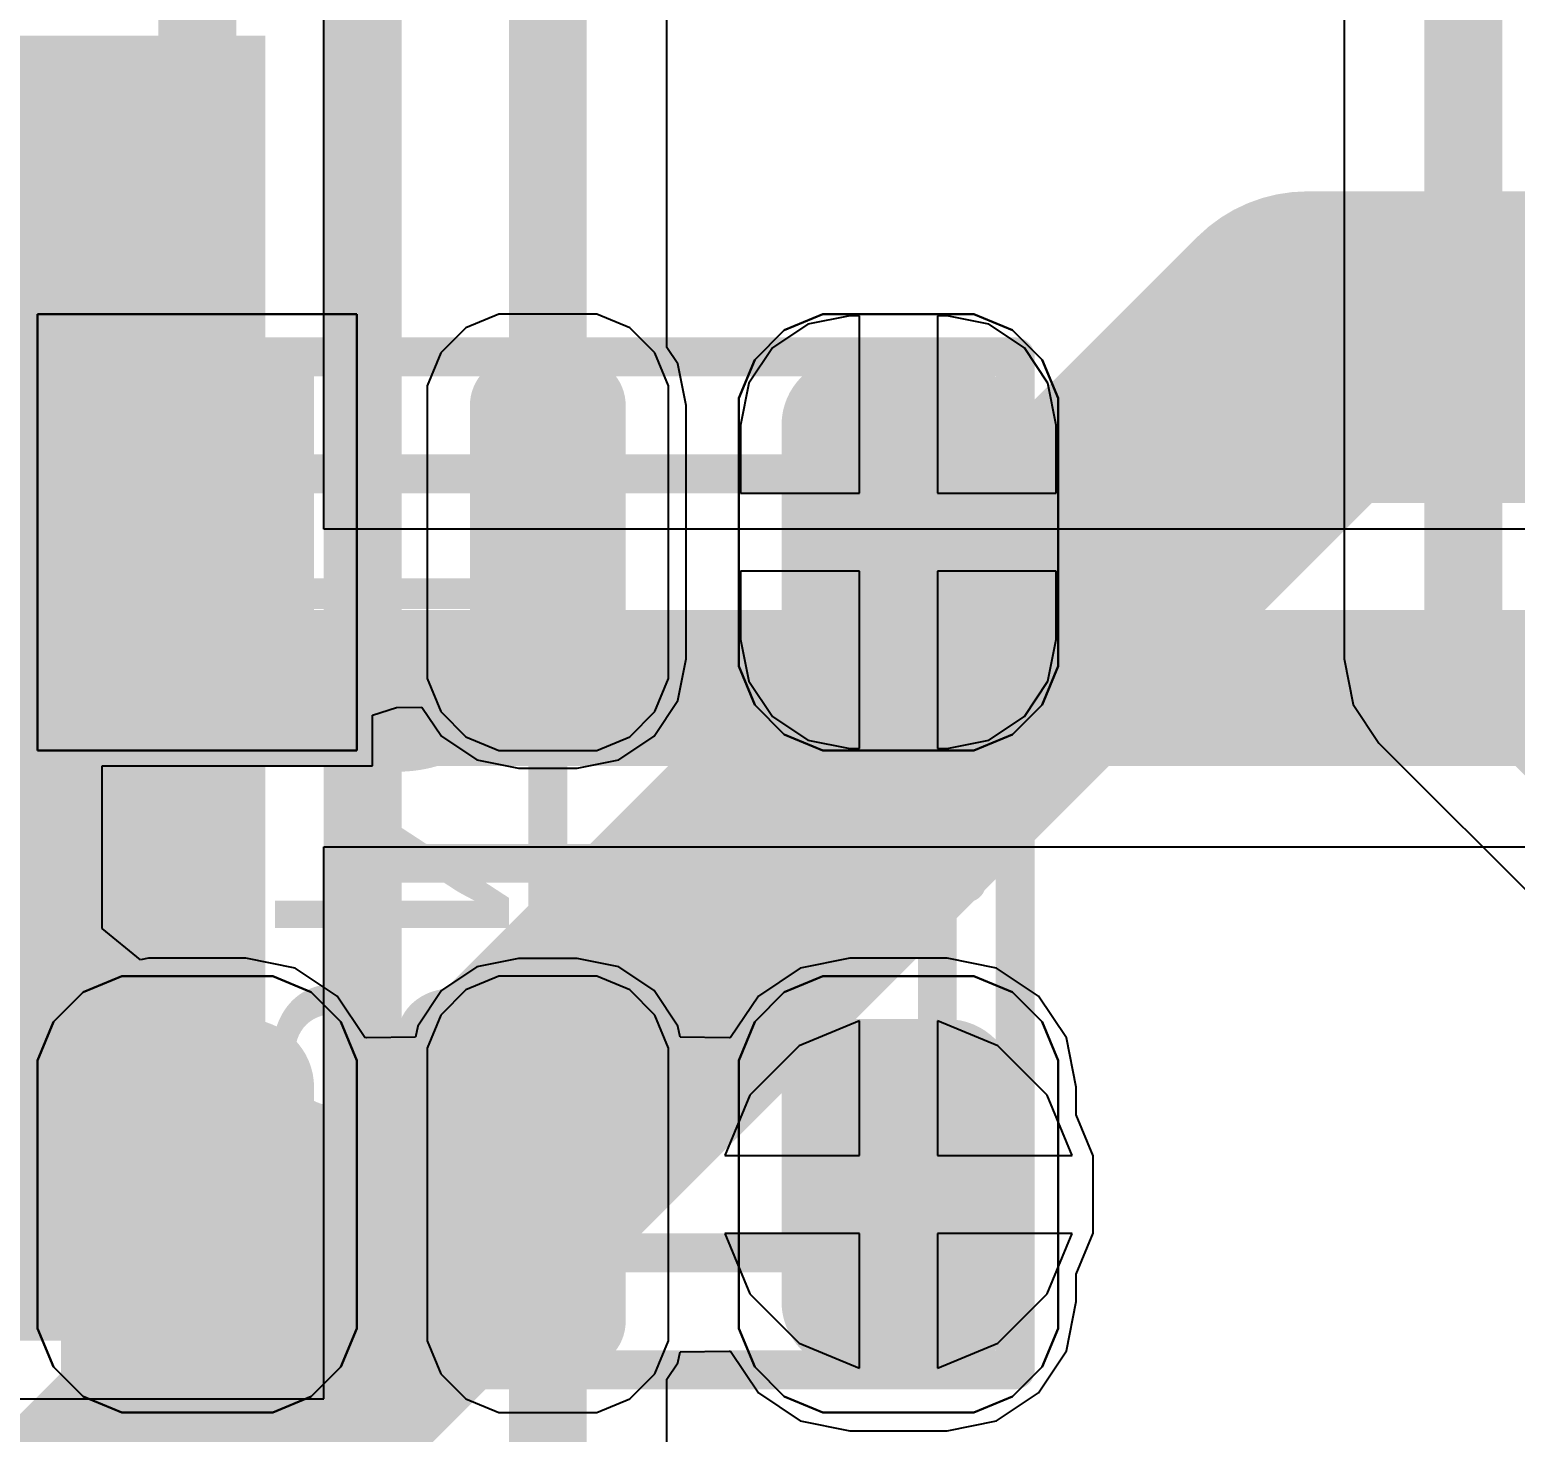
# Model space of a CAD drawing. Header units: inches. Extents: x -5 to 179, y -47 to 8.
# Drawn here: x 97.42 to 101.234, y -19.786 to -16.185 of the extents above; entities that cross this region are included whole.
import ezdxf

# ---------------------------------------------------------------- set-up
doc = ezdxf.new("R2010")
doc.units = ezdxf.units.IN
for name, color, linetype in [('Bottom Courtyard', 56, 'Continuous'), ('Bottom Layer', 5, 'Continuous'), ('Bottom Overlay', 54, 'Continuous'), ('Bottom Paste', 16, 'Continuous'), ('Bottom Solder', 6, 'Continuous'), ('Mechanical 1', 6, 'Continuous'), ('Top 3D Body', 56, 'Continuous'), ('Top Courtyard', 56, 'Continuous'), ('Top Layer', 1, 'Continuous'), ('Top Overlay', 2, 'Continuous'), ('Top Paste', 8, 'Continuous'), ('Top Solder', 216, 'Continuous'), ('Via Holes', 16, 'Continuous')]:
    doc.layers.add(name, color=color, linetype=linetype)
doc.styles.add('Arial', font='', dxfattribs={"height": 0.2})
doc.styles.get('Arial').set_extended_font_data('Arial')

# ---------------------------------------------------------------- blocks, each defined once
blk = doc.blocks.new('SOT230P700X180_4N_B_1000')
at = {"layer": 'Bottom Layer'}
blk.add_hatch(color=5, dxfattribs=at).paths.add_polyline_path([(4, 1.625), (4, -1.625), (1.85, -1.625), (1.85, 1.625)])
at = {"layer": 'Bottom Paste'}
blk.add_hatch(color=16, dxfattribs=at).paths.add_polyline_path([(4, 1.625), (4, -1.625), (1.85, -1.625), (1.85, 1.625)])
at = {"layer": 'Bottom Solder'}
blk.add_hatch(color=6, dxfattribs=at).paths.add_polyline_path([(4.05, 1.675), (4.05, -1.675), (1.8, -1.675), (1.8, 1.675)])
at = {"layer": 'Bottom Courtyard'}
for points in [[(0, 0.5, 0.1, 0.1, 0), (0, -0.5, 0.1, 0.1, 0)], [(0.5, 0, 0.1, 0.1, 0), (-0.5, 0, 0.1, 0.1, 0)]]:
    blk.add_lwpolyline(points, format="xyseb", dxfattribs=at)
for points in [[(-0.025, 0.5, 0.05, 0.05, 1), (0.025, 0.5, 0.05, 0.05, 1)], [(-0.525, 0, 0.05, 0.05, 1), (-0.475, 0, 0.05, 0.05, 1)], [(0.475, 0, 0.05, 0.05, 1), (0.525, 0, 0.05, 0.05, 1)], [(-0.025, -0.5, 0.05, 0.05, 1), (0.025, -0.5, 0.05, 0.05, 1)]]:
    blk.add_lwpolyline(points, format="xyseb", close=True, dxfattribs=at)
at = {"layer": 'Bottom Overlay'}
blk.add_lwpolyline([(1.55, 3.35, 0.2, 0.2, 0), (1.55, -3.35, 0.2, 0.2, 0)], format="xyseb", dxfattribs=at)
blk = doc.blocks.new('APA_RGB_LED_2020_1048')
at = {"layer": 'Top Layer'}
h = blk.add_hatch(color=1, dxfattribs=at)
edge = h.paths.add_edge_path()
edge.add_arc((-1.125, 1.025), 0.125, 90, 180)
edge.add_line((-1.25, 1.025), (-1.25, 0.775))
edge.add_arc((-1.125, 0.775), 0.125, 180, 270)
edge.add_line((-1.125, 0.65), (-0.575, 0.65))
edge.add_arc((-0.575, 0.775), 0.125, 270, 360)
edge.add_line((-0.45, 0.775), (-0.45, 1.025))
edge.add_arc((-0.575, 1.025), 0.125, 0, 90)
edge.add_line((-0.575, 1.15), (-1.125, 1.15))
h = blk.add_hatch(color=1, dxfattribs=at)
edge = h.paths.add_edge_path()
edge.add_arc((0.575, 1.025), 0.125, 90, 180)
edge.add_line((0.45, 1.025), (0.45, 0.775))
edge.add_arc((0.575, 0.775), 0.125, 180, 270)
edge.add_line((0.575, 0.65), (1.125, 0.65))
edge.add_arc((1.125, 0.775), 0.125, 270, 360)
edge.add_line((1.25, 0.775), (1.25, 1.025))
edge.add_arc((1.125, 1.025), 0.125, 0, 90)
edge.add_line((1.125, 1.15), (0.575, 1.15))
h = blk.add_hatch(color=1, dxfattribs=at)
edge = h.paths.add_edge_path()
edge.add_arc((-1.175, 0.075), 0.075, 90, 180)
edge.add_line((-1.25, 0.075), (-1.25, -0.075))
edge.add_arc((-1.175, -0.075), 0.075, 180, 270)
edge.add_line((-1.175, -0.15), (-0.525, -0.15))
edge.add_arc((-0.525, -0.075), 0.075, 270, 360)
edge.add_line((-0.45, -0.075), (-0.45, 0.075))
edge.add_arc((-0.525, 0.075), 0.075, 0, 90)
edge.add_line((-0.525, 0.15), (-1.175, 0.15))
h = blk.add_hatch(color=1, dxfattribs=at)
edge = h.paths.add_edge_path()
edge.add_arc((0.525, 0.075), 0.075, 90, 180)
edge.add_line((0.45, 0.075), (0.45, -0.075))
edge.add_arc((0.525, -0.075), 0.075, 180, 270)
edge.add_line((0.525, -0.15), (1.175, -0.15))
edge.add_arc((1.175, -0.075), 0.075, 270, 360)
edge.add_line((1.25, -0.075), (1.25, 0.075))
edge.add_arc((1.175, 0.075), 0.075, 0, 90)
edge.add_line((1.175, 0.15), (0.525, 0.15))
blk.add_hatch(color=1, dxfattribs=at).paths.add_polyline_path([(-1.25, -0.65), (-0.45, -0.65), (-0.45, -1.15), (-1.25, -1.15)])
h = blk.add_hatch(color=1, dxfattribs=at)
edge = h.paths.add_edge_path()
edge.add_arc((0.575, -0.775), 0.125, 90, 180)
edge.add_line((0.45, -0.775), (0.45, -1.025))
edge.add_arc((0.575, -1.025), 0.125, 180, 270)
edge.add_line((0.575, -1.15), (1.125, -1.15))
edge.add_arc((1.125, -1.025), 0.125, 270, 360)
edge.add_line((1.25, -1.025), (1.25, -0.775))
edge.add_arc((1.125, -0.775), 0.125, 0, 90)
edge.add_line((1.125, -0.65), (0.575, -0.65))
at = {"layer": 'Top Paste'}
h = blk.add_hatch(color=8, dxfattribs=at)
edge = h.paths.add_edge_path()
edge.add_arc((-1.125, 1.025), 0.125, 90, 180)
edge.add_line((-1.25, 1.025), (-1.25, 0.775))
edge.add_arc((-1.125, 0.775), 0.125, 180, 270)
edge.add_line((-1.125, 0.65), (-0.575, 0.65))
edge.add_arc((-0.575, 0.775), 0.125, 270, 360)
edge.add_line((-0.45, 0.775), (-0.45, 1.025))
edge.add_arc((-0.575, 1.025), 0.125, 0, 90)
edge.add_line((-0.575, 1.15), (-1.125, 1.15))
h = blk.add_hatch(color=8, dxfattribs=at)
edge = h.paths.add_edge_path()
edge.add_arc((0.575, 1.025), 0.125, 90, 180)
edge.add_line((0.45, 1.025), (0.45, 0.775))
edge.add_arc((0.575, 0.775), 0.125, 180, 270)
edge.add_line((0.575, 0.65), (1.125, 0.65))
edge.add_arc((1.125, 0.775), 0.125, 270, 360)
edge.add_line((1.25, 0.775), (1.25, 1.025))
edge.add_arc((1.125, 1.025), 0.125, 0, 90)
edge.add_line((1.125, 1.15), (0.575, 1.15))
h = blk.add_hatch(color=8, dxfattribs=at)
edge = h.paths.add_edge_path()
edge.add_arc((-1.175, 0.075), 0.075, 90, 180)
edge.add_line((-1.25, 0.075), (-1.25, -0.075))
edge.add_arc((-1.175, -0.075), 0.075, 180, 270)
edge.add_line((-1.175, -0.15), (-0.525, -0.15))
edge.add_arc((-0.525, -0.075), 0.075, 270, 360)
edge.add_line((-0.45, -0.075), (-0.45, 0.075))
edge.add_arc((-0.525, 0.075), 0.075, 0, 90)
edge.add_line((-0.525, 0.15), (-1.175, 0.15))
h = blk.add_hatch(color=8, dxfattribs=at)
edge = h.paths.add_edge_path()
edge.add_arc((0.525, 0.075), 0.075, 90, 180)
edge.add_line((0.45, 0.075), (0.45, -0.075))
edge.add_arc((0.525, -0.075), 0.075, 180, 270)
edge.add_line((0.525, -0.15), (1.175, -0.15))
edge.add_arc((1.175, -0.075), 0.075, 270, 360)
edge.add_line((1.25, -0.075), (1.25, 0.075))
edge.add_arc((1.175, 0.075), 0.075, 0, 90)
edge.add_line((1.175, 0.15), (0.525, 0.15))
blk.add_hatch(color=8, dxfattribs=at).paths.add_polyline_path([(-1.25, -0.65), (-0.45, -0.65), (-0.45, -1.15), (-1.25, -1.15)])
h = blk.add_hatch(color=8, dxfattribs=at)
edge = h.paths.add_edge_path()
edge.add_arc((0.575, -0.775), 0.125, 90, 180)
edge.add_line((0.45, -0.775), (0.45, -1.025))
edge.add_arc((0.575, -1.025), 0.125, 180, 270)
edge.add_line((0.575, -1.15), (1.125, -1.15))
edge.add_arc((1.125, -1.025), 0.125, 270, 360)
edge.add_line((1.25, -1.025), (1.25, -0.775))
edge.add_arc((1.125, -0.775), 0.125, 0, 90)
edge.add_line((1.125, -0.65), (0.575, -0.65))
at = {"layer": 'Top Solder'}
h = blk.add_hatch(color=216, dxfattribs=at)
edge = h.paths.add_edge_path()
edge.add_arc((-1.125, 1.025), 0.175, 90, 180)
edge.add_line((-1.3, 1.025), (-1.3, 0.775))
edge.add_arc((-1.125, 0.775), 0.175, 180, 270)
edge.add_line((-1.125, 0.6), (-0.575, 0.6))
edge.add_arc((-0.575, 0.775), 0.175, 270, 360)
edge.add_line((-0.4, 0.775), (-0.4, 1.025))
edge.add_arc((-0.575, 1.025), 0.175, 0, 90)
edge.add_line((-0.575, 1.2), (-1.125, 1.2))
h = blk.add_hatch(color=216, dxfattribs=at)
edge = h.paths.add_edge_path()
edge.add_arc((0.575, 1.025), 0.175, 90, 180)
edge.add_line((0.4, 1.025), (0.4, 0.775))
edge.add_arc((0.575, 0.775), 0.175, 180, 270)
edge.add_line((0.575, 0.6), (1.125, 0.6))
edge.add_arc((1.125, 0.775), 0.175, 270, 360)
edge.add_line((1.3, 0.775), (1.3, 1.025))
edge.add_arc((1.125, 1.025), 0.175, 0, 90)
edge.add_line((1.125, 1.2), (0.575, 1.2))
h = blk.add_hatch(color=216, dxfattribs=at)
edge = h.paths.add_edge_path()
edge.add_arc((-1.175, 0.075), 0.125, 90, 180)
edge.add_line((-1.3, 0.075), (-1.3, -0.075))
edge.add_arc((-1.175, -0.075), 0.125, 180, 270)
edge.add_line((-1.175, -0.2), (-0.525, -0.2))
edge.add_arc((-0.525, -0.075), 0.125, 270, 360)
edge.add_line((-0.4, -0.075), (-0.4, 0.075))
edge.add_arc((-0.525, 0.075), 0.125, 0, 90)
edge.add_line((-0.525, 0.2), (-1.175, 0.2))
h = blk.add_hatch(color=216, dxfattribs=at)
edge = h.paths.add_edge_path()
edge.add_arc((0.525, 0.075), 0.125, 90, 180)
edge.add_line((0.4, 0.075), (0.4, -0.075))
edge.add_arc((0.525, -0.075), 0.125, 180, 270)
edge.add_line((0.525, -0.2), (1.175, -0.2))
edge.add_arc((1.175, -0.075), 0.125, 270, 360)
edge.add_line((1.3, -0.075), (1.3, 0.075))
edge.add_arc((1.175, 0.075), 0.125, 0, 90)
edge.add_line((1.175, 0.2), (0.525, 0.2))
blk.add_hatch(color=216, dxfattribs=at).paths.add_polyline_path([(-1.3, -0.6), (-0.4, -0.6), (-0.4, -1.2), (-1.3, -1.2)])
h = blk.add_hatch(color=216, dxfattribs=at)
edge = h.paths.add_edge_path()
edge.add_arc((0.575, -0.775), 0.175, 90, 180)
edge.add_line((0.4, -0.775), (0.4, -1.025))
edge.add_arc((0.575, -1.025), 0.175, 180, 270)
edge.add_line((0.575, -1.2), (1.125, -1.2))
edge.add_arc((1.125, -1.025), 0.175, 270, 360)
edge.add_line((1.3, -1.025), (1.3, -0.775))
edge.add_arc((1.125, -0.775), 0.175, 0, 90)
edge.add_line((1.125, -0.6), (0.575, -0.6))
at = {"layer": 'Top 3D Body'}
for points in [[(1, 1, 0.1, 0.1, 0), (-1, 1, 0.1, 0.1, 0)], [(-1, -1, 0.1, 0.1, 0), (-1, 1, 0.1, 0.1, 0)], [(1, -1, 0.1, 0.1, 0), (1, 1, 0.1, 0.1, 0)], [(1, -1, 0.1, 0.1, 0), (-1, -1, 0.1, 0.1, 0)]]:
    blk.add_lwpolyline(points, format="xyseb", dxfattribs=at)
for points in [[(-1.025, 1, 0.05, 0.05, 1), (-0.975, 1, 0.05, 0.05, 1)], [(-1.025, 1, 0.05, 0.05, 1), (-0.975, 1, 0.05, 0.05, 1)], [(0.975, 1, 0.05, 0.05, 1), (1.025, 1, 0.05, 0.05, 1)], [(0.975, 1, 0.05, 0.05, 1), (1.025, 1, 0.05, 0.05, 1)], [(-1.025, -1, 0.05, 0.05, 1), (-0.975, -1, 0.05, 0.05, 1)], [(-1.025, -1, 0.05, 0.05, 1), (-0.975, -1, 0.05, 0.05, 1)], [(0.975, -1, 0.05, 0.05, 1), (1.025, -1, 0.05, 0.05, 1)], [(0.975, -1, 0.05, 0.05, 1), (1.025, -1, 0.05, 0.05, 1)]]:
    blk.add_lwpolyline(points, format="xyseb", close=True, dxfattribs=at)
at = {"layer": 'Top Courtyard'}
for points in [[(-1.3, -1.2, 0.1, 0.1, 0), (-1.3, 1.2, 0.1, 0.1, 0)], [(1.3, 1.2, 0.1, 0.1, 0), (-1.3, 1.2, 0.1, 0.1, 0)], [(1.3, -1.2, 0.1, 0.1, 0), (1.3, 1.2, 0.1, 0.1, 0)], [(0, -0.5, 0.1, 0.1, 0), (0, 0.5, 0.1, 0.1, 0)], [(0.5, 0, 0.1, 0.1, 0), (-0.5, 0, 0.1, 0.1, 0)], [(1.3, -1.2, 0.1, 0.1, 0), (-1.3, -1.2, 0.1, 0.1, 0)]]:
    blk.add_lwpolyline(points, format="xyseb", dxfattribs=at)
for points in [[(-1.325, 1.2, 0.05, 0.05, 1), (-1.275, 1.2, 0.05, 0.05, 1)], [(-1.325, 1.2, 0.05, 0.05, 1), (-1.275, 1.2, 0.05, 0.05, 1)], [(1.275, 1.2, 0.05, 0.05, 1), (1.325, 1.2, 0.05, 0.05, 1)], [(1.275, 1.2, 0.05, 0.05, 1), (1.325, 1.2, 0.05, 0.05, 1)], [(-0.025, 0.5, 0.05, 0.05, 1), (0.025, 0.5, 0.05, 0.05, 1)], [(-0.525, 0, 0.05, 0.05, 1), (-0.475, 0, 0.05, 0.05, 1)], [(0.475, 0, 0.05, 0.05, 1), (0.525, 0, 0.05, 0.05, 1)], [(-0.025, -0.5, 0.05, 0.05, 1), (0.025, -0.5, 0.05, 0.05, 1)], [(-1.325, -1.2, 0.05, 0.05, 1), (-1.275, -1.2, 0.05, 0.05, 1)], [(-1.325, -1.2, 0.05, 0.05, 1), (-1.275, -1.2, 0.05, 0.05, 1)], [(1.275, -1.2, 0.05, 0.05, 1), (1.325, -1.2, 0.05, 0.05, 1)], [(1.275, -1.2, 0.05, 0.05, 1), (1.325, -1.2, 0.05, 0.05, 1)]]:
    blk.add_lwpolyline(points, format="xyseb", close=True, dxfattribs=at)
at = {"layer": 'Top Overlay'}
for p, q in [((-1.2929, 1.2689), (-1.1937, 1.31)), ((-1.1937, 1.31), (-1.14, 1.31)), ((-1.14, 1.31), (-1.14, 1.31)), ((-1.14, 1.31), (-0.56, 1.31)), ((-0.56, 1.31), (-0.5063, 1.31)), ((-0.5063, 1.31), (-0.4071, 1.2689)), ((0.4071, 1.2689), (0.5063, 1.31)), ((0.5063, 1.31), (0.56, 1.31)), ((0.56, 1.31), (0.56, 1.31)), ((0.56, 1.31), (1.14, 1.31)), ((1.14, 1.31), (1.1937, 1.31)), ((1.1937, 1.31), (1.2929, 1.2689)), ((-1.3689, 1.1929), (-1.2929, 1.2689)), ((-0.4071, 1.2689), (-0.3311, 1.1929)), ((0.3311, 1.1929), (0.4071, 1.2689)), ((1.2929, 1.2689), (1.3689, 1.1929)), ((-1.41, 1.0937), (-1.3689, 1.1929)), ((-0.3311, 1.1929), (-0.29, 1.0937)), ((0.29, 1.0937), (0.3311, 1.1929)), ((1.3689, 1.1929), (1.41, 1.0937)), ((-1.41, 1.04), (-1.41, 1.0937)), ((-0.29, 1.0937), (-0.29, 1.04)), ((0.29, 1.04), (0.29, 1.0937)), ((1.41, 1.0937), (1.41, 1.04)), ((-1.41, 0.76), (-1.41, 1.04)), ((-0.29, 1.04), (-0.29, 1.04)), ((-0.29, 1.04), (-0.29, 0.76)), ((0.29, 0.76), (0.29, 1.04)), ((1.41, 1.04), (1.41, 1.04)), ((1.41, 1.04), (1.41, 0.76)), ((-1.41, 0.76), (-1.41, 0.76)), ((-1.41, 0.7063), (-1.41, 0.76)), ((-0.29, 0.76), (-0.29, 0.7063)), ((0.29, 0.76), (0.29, 0.76)), ((0.29, 0.7063), (0.29, 0.76)), ((1.41, 0.76), (1.41, 0.7063)), ((-1.3689, 0.6071), (-1.41, 0.7063)), ((-0.29, 0.7063), (-0.3311, 0.6071)), ((0.3311, 0.6071), (0.29, 0.7063)), ((1.41, 0.7063), (1.3689, 0.6071)), ((-1.2929, 0.5311), (-1.3689, 0.6071)), ((-0.3311, 0.6071), (-0.4071, 0.5311)), ((0.4071, 0.5311), (0.3311, 0.6071)), ((1.3689, 0.6071), (1.2929, 0.5311)), ((-1.1937, 0.49), (-1.2929, 0.5311)), ((-0.4071, 0.5311), (-0.5063, 0.49)), ((0.5063, 0.49), (0.4071, 0.5311)), ((1.2929, 0.5311), (1.1937, 0.49)), ((-1.14, 0.49), (-1.1937, 0.49)), ((-0.56, 0.49), (-1.14, 0.49)), ((-0.5063, 0.49), (-0.56, 0.49)), ((-0.56, 0.49), (-0.56, 0.49)), ((0.56, 0.49), (0.5063, 0.49)), ((1.14, 0.49), (0.56, 0.49)), ((1.1937, 0.49), (1.14, 0.49)), ((1.14, 0.49), (1.14, 0.49)), ((-1.2258, 0.31), (-1.3103, 0.275)), ((-1.18, 0.31), (-1.2258, 0.31)), ((-0.52, 0.31), (-1.18, 0.31)), ((-0.4742, 0.31), (-0.52, 0.31)), ((-0.52, 0.31), (-0.52, 0.31)), ((-0.3897, 0.275), (-0.4742, 0.31)), ((0.4743, 0.31), (0.3897, 0.275)), ((0.52, 0.31), (0.4743, 0.31)), ((1.18, 0.31), (0.52, 0.31)), ((1.2258, 0.31), (1.18, 0.31)), ((1.18, 0.31), (1.18, 0.31)), ((1.3103, 0.275), (1.2258, 0.31)), ((-1.3103, 0.275), (-1.375, 0.2103)), ((-0.325, 0.2103), (-0.3897, 0.275)), ((0.3897, 0.275), (0.325, 0.2103)), ((1.375, 0.2103), (1.3103, 0.275)), ((-1.375, 0.2103), (-1.41, 0.1257)), ((-0.29, 0.1257), (-0.325, 0.2103)), ((0.325, 0.2103), (0.29, 0.1257)), ((1.41, 0.1257), (1.375, 0.2103)), ((-1.41, 0.1257), (-1.41, 0.08)), ((-0.29, 0.08), (-0.29, 0.1257)), ((0.29, 0.1257), (0.29, 0.08)), ((1.41, 0.08), (1.41, 0.1257)), ((-1.41, 0.08), (-1.41, -0.08)), ((-1.41, 0.08), (-1.41, 0.08)), ((-0.29, -0.08), (-0.29, 0.08)), ((0.29, 0.08), (0.29, -0.08)), ((0.29, 0.08), (0.29, 0.08)), ((1.41, -0.08), (1.41, 0.08)), ((-1.41, -0.08), (-1.41, -0.1258)), ((-0.29, -0.1258), (-0.29, -0.08)), ((-0.29, -0.08), (-0.29, -0.08)), ((0.29, -0.08), (0.29, -0.1258)), ((1.41, -0.1258), (1.41, -0.08)), ((1.41, -0.08), (1.41, -0.08)), ((-1.41, -0.1258), (-1.375, -0.2103)), ((-0.325, -0.2103), (-0.29, -0.1258)), ((0.29, -0.1258), (0.325, -0.2103)), ((1.375, -0.2103), (1.41, -0.1258)), ((-1.375, -0.2103), (-1.3103, -0.275)), ((-0.3897, -0.275), (-0.325, -0.2103)), ((0.325, -0.2103), (0.3897, -0.275)), ((1.3103, -0.275), (1.375, -0.2103)), ((-1.3103, -0.275), (-1.2258, -0.31)), ((-0.4742, -0.31), (-0.3897, -0.275)), ((0.3897, -0.275), (0.4743, -0.31)), ((1.2258, -0.31), (1.3103, -0.275)), ((-1.2258, -0.31), (-1.18, -0.31)), ((-1.18, -0.31), (-1.18, -0.31)), ((-1.18, -0.31), (-0.52, -0.31)), ((-0.52, -0.31), (-0.4742, -0.31)), ((0.4743, -0.31), (0.52, -0.31)), ((0.52, -0.31), (0.52, -0.31)), ((0.52, -0.31), (1.18, -0.31)), ((1.18, -0.31), (1.2258, -0.31)), ((-1.41, -1.31), (-1.41, -0.49)), ((-1.41, -0.49), (-0.29, -0.49)), ((-0.29, -0.49), (-0.29, -1.31)), ((0.4071, -0.5311), (0.5063, -0.49)), ((0.5063, -0.49), (0.56, -0.49)), ((0.56, -0.49), (0.56, -0.49)), ((0.56, -0.49), (1.14, -0.49)), ((1.14, -0.49), (1.1937, -0.49)), ((1.1937, -0.49), (1.2929, -0.5311)), ((0.3311, -0.6071), (0.4071, -0.5311)), ((1.2929, -0.5311), (1.3689, -0.6071)), ((0.29, -0.7063), (0.3311, -0.6071)), ((1.3689, -0.6071), (1.41, -0.7063)), ((0.29, -0.76), (0.29, -0.7063)), ((1.41, -0.7063), (1.41, -0.76)), ((0.29, -1.04), (0.29, -0.76)), ((1.41, -0.76), (1.41, -0.76)), ((1.41, -0.76), (1.41, -1.04)), ((0.29, -1.04), (0.29, -1.04)), ((0.29, -1.0937), (0.29, -1.04)), ((1.41, -1.04), (1.41, -1.0937)), ((0.3311, -1.1929), (0.29, -1.0937)), ((1.41, -1.0937), (1.3689, -1.1929)), ((0.4071, -1.2689), (0.3311, -1.1929)), ((1.3689, -1.1929), (1.2929, -1.2689)), ((0.5063, -1.31), (0.4071, -1.2689)), ((1.2929, -1.2689), (1.1937, -1.31)), ((-0.29, -1.31), (-1.41, -1.31)), ((0.56, -1.31), (0.5063, -1.31)), ((1.14, -1.31), (0.56, -1.31)), ((1.1937, -1.31), (1.14, -1.31)), ((1.14, -1.31), (1.14, -1.31))]:
    blk.add_line(p, q, dxfattribs=at)
at = {"layer": 'Top Courtyard', "style": 'Arial'}
blk.add_text('D48', height=0.6, dxfattribs=at).set_placement((-0.8, -0.7))

msp = doc.modelspace()

# ---------------------------------------------------------------- hatches: boundary and pattern name
at = {"layer": 'Bottom Layer'}
h = msp.add_hatch(color=5, dxfattribs=at)
edge = h.paths.add_edge_path()
edge.add_arc((99.65, -19.175), 0.3, 0, 360)
at = {"layer": 'Top Layer'}
h = msp.add_hatch(color=1, dxfattribs=at)
edge = h.paths.add_edge_path()
edge.add_arc((99.65, -19.175), 0.3, 0, 360)
at = {"layer": 'Via Holes'}
h = msp.add_hatch(color=7, dxfattribs=at)
edge = h.paths.add_edge_path()
edge.add_arc((99.65, -19.175), 0.15, 0, 360)

# ---------------------------------------------------------------- linework, layer by layer
at = {"layer": 'Bottom Layer'}
for p, q in [((98.175, -17.4672), (98.175, -16.05)), ((101.475, -17.4672), (98.175, -17.4672)), ((98.175, -19.7), (98.175, -18.2828)), ((98.175, -18.2828), (101.475, -18.2828)), ((99.55, -18.7293), (99.3951, -18.7935)), ((99.55, -19.075), (99.55, -18.7293)), ((99.9049, -18.7935), (99.75, -18.7293)), ((99.75, -18.7293), (99.75, -19.075)), ((99.3951, -18.7935), (99.2685, -18.9201)), ((100.0315, -18.9201), (99.9049, -18.7935)), ((99.2685, -18.9201), (99.2043, -19.075)), ((100.0957, -19.075), (100.0315, -18.9201)), ((99.2043, -19.075), (99.55, -19.075)), ((99.75, -19.075), (100.0957, -19.075)), ((99.55, -19.275), (99.2043, -19.275)), ((99.2043, -19.275), (99.2685, -19.4299)), ((99.55, -19.6207), (99.55, -19.275)), ((100.0957, -19.275), (99.75, -19.275)), ((99.75, -19.275), (99.75, -19.6207)), ((100.0315, -19.4299), (100.0957, -19.275)), ((99.2685, -19.4299), (99.3951, -19.5565)), ((99.9049, -19.5565), (100.0315, -19.4299)), ((99.3951, -19.5565), (99.55, -19.6207)), ((99.75, -19.6207), (99.9049, -19.5565)), ((95.625, -19.7), (98.175, -19.7))]:
    msp.add_line(p, q, dxfattribs=at)
msp.add_lwpolyline([(96.9, -17.875, 0.4, 0.4, 0), (102.75, -17.875, 0.4, 0.4, 0)], format="xyseb", dxfattribs=at)
at = {"layer": 'Mechanical 1'}
for points in [[(87.875, -29.825, 0.8, 0.8, 0), (100.7, -17, 0.8, 0.8, 0)], [(100.7, -17, 0.8, 0.8, 0), (111.25, -17, 0.8, 0.8, 0)]]:
    msp.add_lwpolyline(points, format="xyseb", dxfattribs=at)
msp.add_lwpolyline([(100.5, -17, 0.4, 0.4, 1), (100.9, -17, 0.4, 0.4, 1)], format="xyseb", close=True, dxfattribs=at)
msp.add_lwpolyline([(100.5, -17, 0.4, 0.4, 1), (100.9, -17, 0.4, 0.4, 1)], format="xyseb", close=True, dxfattribs=at)
at = {"layer": 'Top Layer'}
for p, q in [((99.0559, -17.0005), (99.0559, -15.7745)), ((100.7941, -15.9), (100.7941, -17.8)), ((99.525, -16.9196), (99.4177, -16.941)), ((99.55, -16.9196), (99.525, -16.9196)), ((99.55, -17.375), (99.55, -16.9196)), ((99.775, -16.9196), (99.75, -16.9196)), ((99.75, -16.9196), (99.75, -17.375)), ((99.8823, -16.941), (99.775, -16.9196)), ((99.4177, -16.941), (99.3267, -17.0017)), ((99.9733, -17.0017), (99.8823, -16.941)), ((99.084, -17.0427), (99.0559, -17.0005)), ((99.3267, -17.0017), (99.266, -17.0927)), ((100.034, -17.0927), (99.9733, -17.0017)), ((99.1054, -17.15), (99.084, -17.0427)), ((99.266, -17.0927), (99.2446, -17.2)), ((100.0554, -17.2), (100.034, -17.0927)), ((99.1054, -17.8), (99.1054, -17.15)), ((99.2446, -17.2), (99.2446, -17.375)), ((100.0554, -17.375), (100.0554, -17.2)), ((99.2446, -17.375), (99.55, -17.375)), ((99.75, -17.375), (100.0554, -17.375)), ((99.55, -17.575), (99.2446, -17.575)), ((99.2446, -17.575), (99.2446, -17.75)), ((99.55, -18.0304), (99.55, -17.575)), ((100.0554, -17.575), (99.75, -17.575)), ((99.75, -17.575), (99.75, -18.0304)), ((100.0554, -17.75), (100.0554, -17.575)), ((99.2446, -17.75), (99.266, -17.8573)), ((100.034, -17.8573), (100.0554, -17.75)), ((99.084, -17.9073), (99.1054, -17.8)), ((100.7941, -17.8), (100.7941, -17.8)), ((100.7941, -17.8), (100.8174, -17.9171)), ((99.266, -17.8573), (99.3267, -17.9483)), ((99.9733, -17.9483), (100.034, -17.8573)), ((98.362, -17.9248), (98.427, -17.9238)), ((98.427, -17.9238), (98.4767, -17.9983)), ((99.0233, -17.9983), (99.084, -17.9073)), ((100.8174, -17.9171), (100.8837, -18.0163)), ((98.3, -17.9449), (98.362, -17.9248)), ((98.3, -18.075), (98.3, -17.9449)), ((99.3267, -17.9483), (99.4177, -18.009)), ((99.8823, -18.009), (99.9733, -17.9483)), ((98.4767, -17.9983), (98.5677, -18.059)), ((98.9323, -18.059), (99.0233, -17.9983)), ((99.4177, -18.009), (99.525, -18.0304)), ((99.525, -18.0304), (99.55, -18.0304)), ((99.75, -18.0304), (99.775, -18.0304)), ((99.775, -18.0304), (99.8823, -18.009)), ((100.8837, -18.0163), (101.4087, -18.5413)), ((97.6059, -18.4922), (97.6059, -18.075)), ((97.6059, -18.075), (98.3, -18.075)), ((98.5677, -18.059), (98.675, -18.0804)), ((98.825, -18.0804), (98.9323, -18.059)), ((98.675, -18.0804), (98.825, -18.0804)), ((97.7041, -18.5728), (97.6059, -18.4922)), ((97.725, -18.5686), (97.7041, -18.5728)), ((97.975, -18.5686), (97.725, -18.5686)), ((98.1018, -18.5939), (97.975, -18.5686)), ((98.675, -18.5696), (98.5677, -18.591)), ((98.825, -18.5696), (98.675, -18.5696)), ((98.9323, -18.591), (98.825, -18.5696)), ((99.525, -18.5686), (99.3982, -18.5939)), ((99.775, -18.5686), (99.525, -18.5686)), ((99.9018, -18.5939), (99.775, -18.5686)), ((98.2093, -18.6657), (98.1018, -18.5939)), ((98.5677, -18.591), (98.4767, -18.6517)), ((99.0233, -18.6517), (98.9323, -18.591)), ((99.3982, -18.5939), (99.2907, -18.6657)), ((100.0093, -18.6657), (99.9018, -18.5939)), ((98.2806, -18.7723), (98.2093, -18.6657)), ((98.4767, -18.6517), (98.416, -18.7427)), ((99.084, -18.7427), (99.0233, -18.6517)), ((99.2907, -18.6657), (99.2194, -18.7723)), ((100.0811, -18.7732), (100.0093, -18.6657)), ((98.416, -18.7427), (98.4103, -18.7713)), ((99.0897, -18.7713), (99.084, -18.7427)), ((98.2848, -18.7731), (98.2806, -18.7723)), ((98.4103, -18.7713), (98.2848, -18.7731)), ((99.2152, -18.7731), (99.0897, -18.7713)), ((99.2194, -18.7723), (99.2152, -18.7731)), ((100.1064, -18.9), (100.0811, -18.7732)), ((100.1064, -18.9702), (100.1064, -18.9)), ((100.15, -19.0755), (100.1064, -18.9702)), ((100.15, -19.2745), (100.15, -19.0755)), ((100.1064, -19.3798), (100.15, -19.2745)), ((100.1064, -19.45), (100.1064, -19.3798)), ((100.0811, -19.5768), (100.1064, -19.45)), ((99.084, -19.6073), (99.0897, -19.5787)), ((99.0897, -19.5787), (99.2152, -19.5769)), ((99.2152, -19.5769), (99.2194, -19.5777)), ((99.2194, -19.5777), (99.2907, -19.6843)), ((100.0093, -19.6843), (100.0811, -19.5768)), ((99.0559, -19.6495), (99.084, -19.6073)), ((99.0559, -20.8755), (99.0559, -19.6495)), ((99.2907, -19.6843), (99.3982, -19.7561)), ((99.9018, -19.7561), (100.0093, -19.6843)), ((99.3982, -19.7561), (99.525, -19.7814)), ((99.525, -19.7814), (99.775, -19.7814)), ((99.775, -19.7814), (99.9018, -19.7561))]:
    msp.add_line(p, q, dxfattribs=at)
for points in [[(97.85, -17.475, 0.2, 0.2, 0), (97.85, -15.3, 0.2, 0.2, 0)], [(98.75, -17.475, 0.2, 0.2, 0), (98.75, -15.3, 0.2, 0.2, 0)], [(101.1, -17.8, 0.2, 0.2, 0), (101.1, -15.9, 0.2, 0.2, 0)], [(101.1, -17.8, 0.2, 0.2, 0), (101.625, -18.325, 0.2, 0.2, 0)], [(97.85, -21.35, 0.2, 0.2, 0), (97.85, -19.175, 0.2, 0.2, 0)], [(98.75, -21.35, 0.2, 0.2, 0), (98.75, -19.175, 0.2, 0.2, 0)]]:
    msp.add_lwpolyline(points, format="xyseb", dxfattribs=at)
for points in [[(97.8, -17.475, 0.1, 0.1, 1), (97.9, -17.475, 0.1, 0.1, 1)], [(98.7, -17.475, 0.1, 0.1, 1), (98.8, -17.475, 0.1, 0.1, 1)], [(101.05, -17.8, 0.1, 0.1, 1), (101.15, -17.8, 0.1, 0.1, 1)], [(101.05, -17.8, 0.1, 0.1, 1), (101.15, -17.8, 0.1, 0.1, 1)], [(97.8, -19.175, 0.1, 0.1, 1), (97.9, -19.175, 0.1, 0.1, 1)], [(98.7, -19.175, 0.1, 0.1, 1), (98.8, -19.175, 0.1, 0.1, 1)]]:
    msp.add_lwpolyline(points, format="xyseb", close=True, dxfattribs=at)
at = {"layer": 'Top Overlay'}
for p, q in [((98.26, -16.915), (97.44, -16.915)), ((97.44, -16.915), (97.44, -18.035)), ((98.26, -18.035), (98.26, -16.915)), ((98.6243, -16.915), (98.5397, -16.95)), ((98.8757, -16.915), (98.6243, -16.915)), ((98.9603, -16.95), (98.8757, -16.915)), ((99.4563, -16.915), (99.3571, -16.9561)), ((99.8437, -16.915), (99.4563, -16.915)), ((99.9429, -16.9561), (99.8437, -16.915)), ((98.5397, -16.95), (98.475, -17.0147)), ((99.025, -17.0147), (98.9603, -16.95)), ((99.3571, -16.9561), (99.2811, -17.0321)), ((100.0189, -17.0321), (99.9429, -16.9561)), ((98.475, -17.0147), (98.44, -17.0992)), ((99.06, -17.0992), (99.025, -17.0147)), ((99.2811, -17.0321), (99.24, -17.1313)), ((100.06, -17.1313), (100.0189, -17.0321)), ((98.44, -17.0992), (98.44, -17.145)), ((99.06, -17.145), (99.06, -17.0992)), ((98.44, -17.145), (98.44, -17.805)), ((99.06, -17.805), (99.06, -17.145)), ((99.24, -17.1313), (99.24, -17.185)), ((100.06, -17.185), (100.06, -17.1313)), ((99.24, -17.185), (99.24, -17.765)), ((100.06, -17.765), (100.06, -17.185)), ((99.24, -17.765), (99.24, -17.8187)), ((100.06, -17.8187), (100.06, -17.765)), ((98.44, -17.805), (98.44, -17.8508)), ((99.06, -17.8508), (99.06, -17.805)), ((99.24, -17.8187), (99.2811, -17.9179)), ((100.0189, -17.9179), (100.06, -17.8187)), ((98.44, -17.8508), (98.475, -17.9353)), ((99.025, -17.9353), (99.06, -17.8508)), ((99.2811, -17.9179), (99.3571, -17.9939)), ((99.9429, -17.9939), (100.0189, -17.9179)), ((98.475, -17.9353), (98.5397, -18)), ((98.9603, -18), (99.025, -17.9353)), ((98.5397, -18), (98.6243, -18.035)), ((98.8757, -18.035), (98.9603, -18)), ((99.3571, -17.9939), (99.4563, -18.035)), ((99.8437, -18.035), (99.9429, -17.9939)), ((97.44, -18.035), (98.26, -18.035)), ((98.6243, -18.035), (98.8757, -18.035)), ((99.4563, -18.035), (99.8437, -18.035)), ((97.6563, -18.615), (97.5571, -18.6561)), ((98.0437, -18.615), (97.6563, -18.615)), ((98.1429, -18.6561), (98.0437, -18.615)), ((98.6243, -18.615), (98.5397, -18.65)), ((98.8757, -18.615), (98.6243, -18.615)), ((98.9603, -18.65), (98.8757, -18.615)), ((99.4563, -18.615), (99.3571, -18.6561)), ((99.8437, -18.615), (99.4563, -18.615)), ((99.9429, -18.6561), (99.8437, -18.615)), ((97.5571, -18.6561), (97.4811, -18.7321)), ((98.2189, -18.7321), (98.1429, -18.6561)), ((98.5397, -18.65), (98.475, -18.7147)), ((99.025, -18.7147), (98.9603, -18.65)), ((99.3571, -18.6561), (99.2811, -18.7321)), ((100.0189, -18.7321), (99.9429, -18.6561)), ((98.475, -18.7147), (98.44, -18.7993)), ((99.06, -18.7993), (99.025, -18.7147)), ((97.4811, -18.7321), (97.44, -18.8313)), ((98.26, -18.8313), (98.2189, -18.7321)), ((99.2811, -18.7321), (99.24, -18.8313)), ((100.06, -18.8313), (100.0189, -18.7321)), ((98.44, -18.7993), (98.44, -18.845)), ((99.06, -18.845), (99.06, -18.7993)), ((97.44, -18.8313), (97.44, -18.885)), ((98.26, -18.885), (98.26, -18.8313)), ((99.24, -18.8313), (99.24, -18.885)), ((100.06, -18.885), (100.06, -18.8313)), ((98.44, -18.845), (98.44, -19.505)), ((99.06, -19.505), (99.06, -18.845)), ((97.44, -18.885), (97.44, -19.465)), ((98.26, -19.465), (98.26, -18.885)), ((99.24, -18.885), (99.24, -19.465)), ((100.06, -19.465), (100.06, -18.885)), ((97.44, -19.465), (97.44, -19.5187)), ((98.26, -19.5187), (98.26, -19.465)), ((99.24, -19.465), (99.24, -19.5187)), ((100.06, -19.5187), (100.06, -19.465)), ((97.44, -19.5187), (97.4811, -19.6179)), ((98.2189, -19.6179), (98.26, -19.5187)), ((98.44, -19.505), (98.44, -19.5508)), ((99.06, -19.5508), (99.06, -19.505)), ((99.24, -19.5187), (99.2811, -19.6179)), ((100.0189, -19.6179), (100.06, -19.5187)), ((98.44, -19.5508), (98.475, -19.6353)), ((99.025, -19.6353), (99.06, -19.5508)), ((97.4811, -19.6179), (97.5571, -19.6939)), ((98.1429, -19.6939), (98.2189, -19.6179)), ((98.475, -19.6353), (98.5397, -19.7)), ((98.9603, -19.7), (99.025, -19.6353)), ((99.2811, -19.6179), (99.3571, -19.6939)), ((99.9429, -19.6939), (100.0189, -19.6179)), ((97.5571, -19.6939), (97.6563, -19.735)), ((98.0437, -19.735), (98.1429, -19.6939)), ((98.5397, -19.7), (98.6243, -19.735)), ((98.8757, -19.735), (98.9603, -19.7)), ((99.3571, -19.6939), (99.4563, -19.735)), ((99.8437, -19.735), (99.9429, -19.6939)), ((97.6563, -19.735), (98.0437, -19.735)), ((98.6243, -19.735), (98.8757, -19.735)), ((99.4563, -19.735), (99.8437, -19.735))]:
    msp.add_line(p, q, dxfattribs=at)

# ---------------------------------------------------------------- block references
for name, p, rotation in [('SOT230P700X180_4N_B_1000', (99.825, -17.875), 180), ('APA_RGB_LED_2020_1048', (98.75, -18.325), 270)]:
    msp.add_blockref(name, p, dxfattribs=dict(rotation=rotation))

doc.saveas('drawing.dxf')
